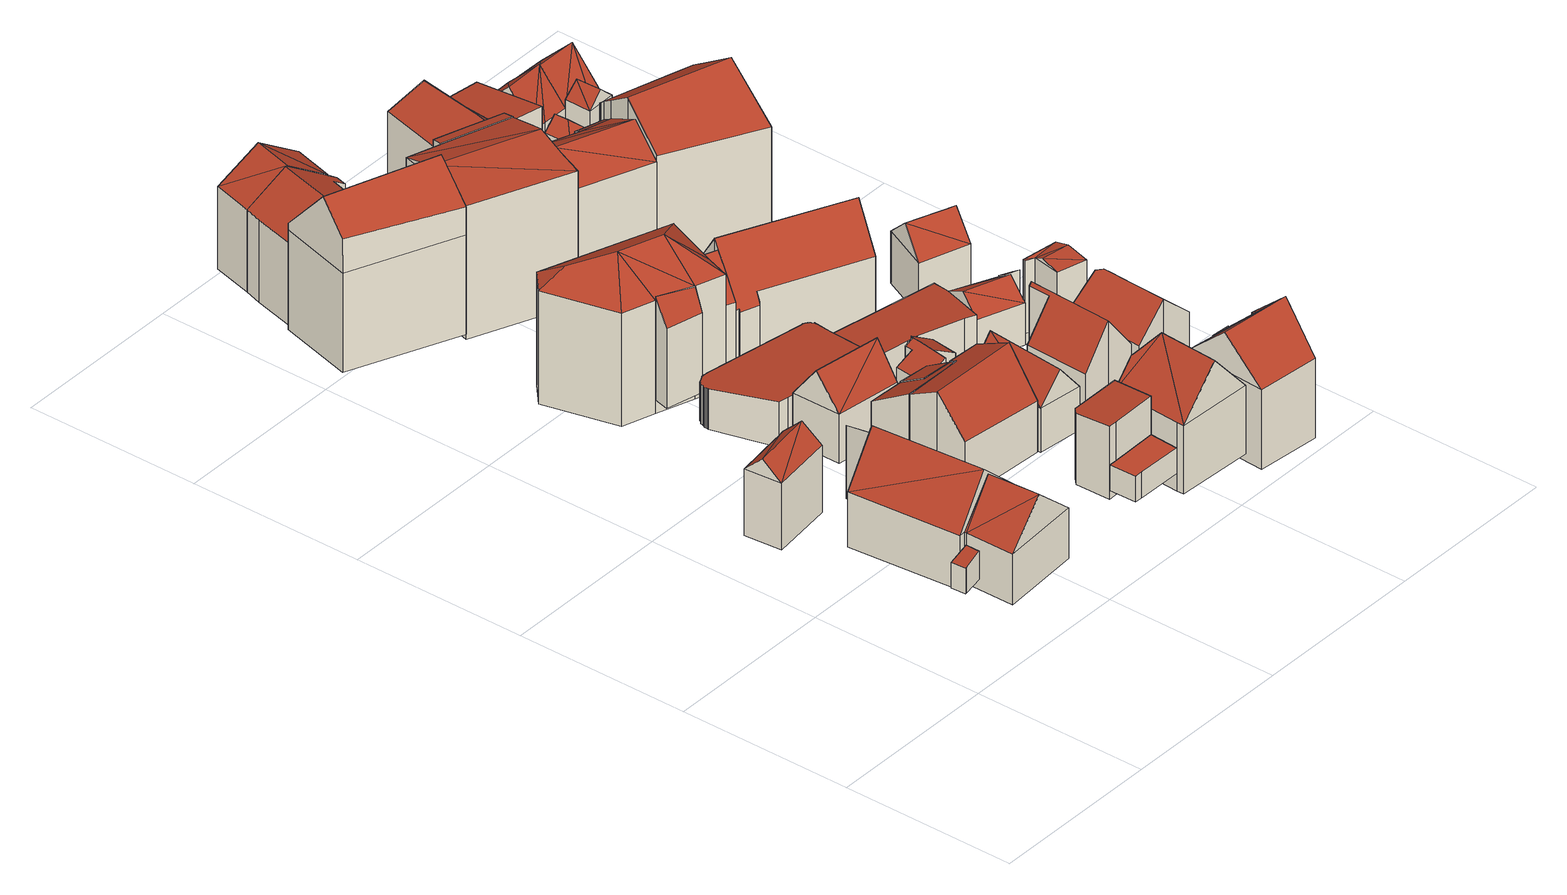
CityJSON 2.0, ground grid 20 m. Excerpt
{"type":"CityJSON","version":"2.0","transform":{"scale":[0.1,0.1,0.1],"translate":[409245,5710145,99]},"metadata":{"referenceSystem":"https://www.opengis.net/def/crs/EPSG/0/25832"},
"CityObjects":{
"building1":{"type":"Building","attributes":{"Gemeindeschluessel":"05978036","Geometrietyp2DReferenz":"3000","function":"31001_9998","roofType":"2100","measuredHeight":3.37},"geometry":[{"type":"MultiSurface","lod":"2","boundaries":[[[0,1,2,3]],[[1,4,5,2]],[[4,6,7,5]],[[6,8,9,7]],[[8,0,3,9]],[[8,6,4,1,0]],[[3,2,5,7,9]]],"semantics":{"surfaces":[{"type":"WallSurface"},{"type":"RoofSurface"},{"type":"GroundSurface"}],"values":[0,0,0,0,0,1,2]}}]},
"building2":{"type":"Building","attributes":{"Gemeindeschluessel":"05978036","Geometrietyp2DReferenz":"3000","function":"31001_1000","roofType":"5000","measuredHeight":10.44},"geometry":[{"type":"MultiSurface","lod":"2","boundaries":[[[10,11,12,13]],[[11,14,15,12]],[[14,16,17,15]],[[16,18,19,17]],[[18,10,13,19]],[[10,20,11]],[[10,21,20]],[[21,10,18]],[[14,21,16]],[[21,14,20]],[[14,11,20]],[[18,16,21]],[[13,12,15,17,19]]],"semantics":{"surfaces":[{"type":"WallSurface"},{"type":"RoofSurface"},{"type":"GroundSurface"}],"values":[0,0,0,0,0,1,1,1,1,1,0,0,2]}}]},
"building3":{"type":"Building","attributes":{"Gemeindeschluessel":"05978036","Geometrietyp2DReferenz":"3000","function":"31001_1000","roofType":"5000","measuredHeight":9.8},"geometry":[{"type":"MultiSurface","lod":"2","boundaries":[[[22,23,24,25]],[[23,26,27,24]],[[26,28,29,27]],[[28,30,31,29]],[[30,32,33,31]],[[32,22,25,33]],[[34,35,26]],[[26,23,22,32,34]],[[30,28,35]],[[35,34,30]],[[26,35,28]],[[30,34,32]],[[25,24,27,29,31,33]]],"semantics":{"surfaces":[{"type":"WallSurface"},{"type":"RoofSurface"},{"type":"GroundSurface"}],"values":[0,0,0,0,0,0,1,1,1,1,0,0,2]}}]},
"building4":{"type":"Building","attributes":{"Gemeindeschluessel":"05978036","Geometrietyp2DReferenz":"3000","function":"31001_1000","roofType":"3100","measuredHeight":11.67},"geometry":[{"type":"MultiSurface","lod":"2","boundaries":[[[36,37,38,39]],[[37,40,41,38]],[[40,42,43,41]],[[42,36,39,43]],[[40,37,44]],[[36,42,45]],[[36,44,37]],[[44,36,45]],[[42,44,45]],[[44,42,40]],[[39,38,41,43]]],"semantics":{"surfaces":[{"type":"WallSurface"},{"type":"RoofSurface"},{"type":"GroundSurface"}],"values":[0,0,0,0,0,0,1,1,1,1,2]}}]},
"building5":{"type":"Building","attributes":{"Gemeindeschluessel":"05978036","Geometrietyp2DReferenz":"3000","function":"31001_1000","roofType":"2100","measuredHeight":9.82},"geometry":[{"type":"MultiSurface","lod":"2","boundaries":[[[46,47,48,49]],[[47,50,51,48]],[[50,52,53,51]],[[52,46,49,53]],[[52,50,47,46]],[[49,48,51,53]]],"semantics":{"surfaces":[{"type":"WallSurface"},{"type":"RoofSurface"},{"type":"GroundSurface"}],"values":[0,0,0,0,1,2]}}]},
"building6":{"type":"Building","attributes":{"Gemeindeschluessel":"05978036","Geometrietyp2DReferenz":"3000","function":"31001_2000","roofType":"3100","measuredHeight":9.58},"geometry":[{"type":"MultiSurface","lod":"2","boundaries":[[[54,55,56,57]],[[55,58,59,56]],[[58,60,61,59]],[[60,54,57,61]],[[58,55,62]],[[54,60,63]],[[55,63,62]],[[63,55,54]],[[60,62,63]],[[62,60,58]],[[57,56,59,61]]],"semantics":{"surfaces":[{"type":"WallSurface"},{"type":"RoofSurface"},{"type":"GroundSurface"}],"values":[0,0,0,0,0,0,1,1,1,1,2]}}]},
"building7":{"type":"Building","attributes":{"Gemeindeschluessel":"05978036","Geometrietyp2DReferenz":"3000","function":"31001_2000"},"children":["building7-1","building7-2"]},
"building7-1":{"type":"BuildingPart","attributes":{"roofType":"2100","measuredHeight":9.16},"parents":["building7"],"geometry":[{"type":"MultiSurface","lod":"2","boundaries":[[[64,65,66,67]],[[65,68,69,66]],[[68,70,71,69]],[[72,64,67,73,74]],[[72,75,76,70,68,65,64]],[[67,66,69,71,77,73]],[[77,71,70,76]],[[74,75,72]],[[73,77,76,75,74]]],"semantics":{"surfaces":[{"type":"WallSurface"},{"type":"RoofSurface"},{"type":"GroundSurface"},{"type":"ClosureSurface"}],"values":[0,0,0,0,1,2,3,0,3]}}]},
"building7-2":{"type":"BuildingPart","attributes":{"roofType":"3100","measuredHeight":10.88},"parents":["building7"],"geometry":[{"type":"MultiSurface","lod":"2","boundaries":[[[78,79,80,71,70]],[[79,81,82,80]],[[81,83,84,82]],[[83,85,86,84]],[[85,87,88,86]],[[87,74,73,88]],[[87,85,83,81]],[[81,79,78,76,75,74,87]],[[71,80,82,84,86,88,73,77]],[[76,77,73,74,75]],[[78,70,76]],[[70,71,77,76]]],"semantics":{"surfaces":[{"type":"WallSurface"},{"type":"RoofSurface"},{"type":"GroundSurface"},{"type":"ClosureSurface"}],"values":[0,0,0,0,0,0,1,1,2,3,0,3]}}]},
"building8":{"type":"Building","attributes":{"Gemeindeschluessel":"05978036","Geometrietyp2DReferenz":"3000","function":"31001_1000","roofType":"2100","measuredHeight":12.13},"geometry":[{"type":"MultiSurface","lod":"2","boundaries":[[[89,90,91,92]],[[90,93,94,91]],[[93,95,96,94]],[[95,89,92,96]],[[95,93,90,89]],[[92,91,94,96]]],"semantics":{"surfaces":[{"type":"WallSurface"},{"type":"RoofSurface"},{"type":"GroundSurface"}],"values":[0,0,0,0,1,2]}}]},
"building9":{"type":"Building","attributes":{"Gemeindeschluessel":"05978036","Geometrietyp2DReferenz":"3000","function":"31001_1100","roofType":"3100","measuredHeight":18.65},"geometry":[{"type":"MultiSurface","lod":"2","boundaries":[[[97,98,99,100]],[[98,101,102,99]],[[101,103,104,102]],[[103,105,106,104]],[[105,107,108,106]],[[107,109,110,108]],[[109,111,112,110]],[[111,97,100,112]],[[113,114,115,116]],[[115,114,117,118,105,119,120,121]],[[97,116,115,121,98]],[[98,121,120,101]],[[101,120,119,103]],[[103,119,105]],[[107,118,117,109]],[[105,118,107]],[[109,117,114,113,111]],[[111,113,116,97]],[[100,99,102,104,106,108,110,112]]],"semantics":{"surfaces":[{"type":"WallSurface"},{"type":"RoofSurface"},{"type":"GroundSurface"}],"values":[0,0,0,0,0,0,0,0,1,1,0,0,0,0,0,0,0,0,2]}}]},
"building10":{"type":"Building","attributes":{"Gemeindeschluessel":"05978036","Geometrietyp2DReferenz":"3000","function":"31001_2460","roofType":"1000","measuredHeight":2.98},"geometry":[{"type":"MultiSurface","lod":"2","boundaries":[[[122,123,124,125]],[[123,126,127,124]],[[126,128,129,127]],[[128,130,131,129]],[[130,132,133,131]],[[132,122,125,133]],[[132,130,128,126,123,122]],[[125,124,127,129,131,133]]],"semantics":{"surfaces":[{"type":"WallSurface"},{"type":"RoofSurface"},{"type":"GroundSurface"}],"values":[0,0,0,0,0,0,1,2]}}]},
"building11":{"type":"Building","attributes":{"Gemeindeschluessel":"05978036","Geometrietyp2DReferenz":"3000","function":"31001_2460","roofType":"2100","measuredHeight":8.08},"geometry":[{"type":"MultiSurface","lod":"2","boundaries":[[[134,70,135,136]],[[70,137,138,135]],[[137,139,140,138]],[[139,134,136,140]],[[139,137,70,134]],[[136,135,138,140]]],"semantics":{"surfaces":[{"type":"WallSurface"},{"type":"RoofSurface"},{"type":"GroundSurface"}],"values":[0,0,0,0,1,2]}}]},
"building12":{"type":"Building","attributes":{"Gemeindeschluessel":"05978036","Geometrietyp2DReferenz":"3000","function":"31001_2000","roofType":"2100","measuredHeight":5.33},"geometry":[{"type":"MultiSurface","lod":"2","boundaries":[[[141,142,143,144]],[[142,145,146,143]],[[145,147,148,146]],[[147,149,150,148]],[[149,151,152,150]],[[151,153,154,152]],[[153,155,156,154]],[[155,157,158,156]],[[157,159,160,158]],[[159,161,162,160]],[[161,163,164,162]],[[163,165,166,164]],[[165,167,168,166]],[[167,169,170,168]],[[169,171,172,170]],[[171,173,174,172]],[[173,175,176,174]],[[175,177,178,176]],[[177,179,180,178]],[[179,181,182,180]],[[181,183,184,182]],[[183,185,186,184]],[[185,187,188,186]],[[187,189,190,188]],[[189,191,192,190]],[[191,193,194,192]],[[193,195,196,194]],[[195,197,198,196]],[[197,199,200,198]],[[199,201,202,200]],[[201,203,204,202]],[[203,205,206,204]],[[205,207,208,206]],[[207,209,210,208]],[[209,211,212,210]],[[211,141,144,212]],[[211,209,207,205,203,201,199,197,195,193,191,189,187,185,183,181,179,177,175,173,171,169,167,165,163,161,159,157,155,153,151,149,147,145,142,141]],[[144,143,146,148,150,152,154,156,158,160,162,164,166,168,170,172,174,176,178,180,182,184,186,188,190,192,194,196,198,200,202,204,206,208,210,212]]],"semantics":{"surfaces":[{"type":"WallSurface"},{"type":"RoofSurface"},{"type":"GroundSurface"}],"values":[0,0,0,0,0,0,0,0,0,0,0,0,0,0,0,0,0,0,0,0,0,0,0,0,0,0,0,0,0,0,0,0,0,0,0,0,1,2]}}]},
"building13":{"type":"Building","attributes":{"Gemeindeschluessel":"05978036","Geometrietyp2DReferenz":"3000","function":"31001_9998","roofType":"2100","measuredHeight":8.51},"geometry":[{"type":"MultiSurface","lod":"2","boundaries":[[[213,214,215,216]],[[214,217,218,215]],[[217,219,220,218]],[[219,221,222,220]],[[221,223,224,222]],[[223,213,216,224]],[[223,221,219,217,214,213]],[[216,215,218,220,222,224]]],"semantics":{"surfaces":[{"type":"WallSurface"},{"type":"RoofSurface"},{"type":"GroundSurface"}],"values":[0,0,0,0,0,0,1,2]}}]},
"building14":{"type":"Building","attributes":{"Gemeindeschluessel":"05978036","Geometrietyp2DReferenz":"3000","function":"31001_1100","roofType":"5000","measuredHeight":16.36},"geometry":[{"type":"MultiSurface","lod":"2","boundaries":[[[225,226,227,228]],[[226,229,230,227]],[[229,231,232,230]],[[231,233,234,232]],[[233,93,235,234]],[[93,236,237,235]],[[236,238,239,237]],[[238,240,241,239]],[[240,225,228,241]],[[242,93,233]],[[243,93,242]],[[243,236,93]],[[236,243,238]],[[231,242,233]],[[242,231,229,226]],[[244,243,242,226,225]],[[244,225,240]],[[243,244,240,238]],[[228,227,230,232,234,235,237,239,241]]],"semantics":{"surfaces":[{"type":"WallSurface"},{"type":"RoofSurface"},{"type":"GroundSurface"}],"values":[0,0,0,0,0,0,0,0,0,1,1,1,1,1,1,1,1,1,2]}}]},
"building15":{"type":"Building","attributes":{"Gemeindeschluessel":"05978036","Geometrietyp2DReferenz":"3000","function":"31001_1100"},"children":["building15-1","building15-2"]},
"building15-1":{"type":"BuildingPart","attributes":{"roofType":"3100","measuredHeight":12.68},"parents":["building15"],"geometry":[{"type":"MultiSurface","lod":"2","boundaries":[[[245,246,247,248]],[[246,249,250,247]],[[249,251,252,250]],[[251,253,254,252]],[[253,255,256,254]],[[255,257,258,256]],[[257,259,260,258]],[[261,262,263,264]],[[262,245,248,263]],[[265,259,257,255,253]],[[253,251,249,246,245,262,261,266,267,265]],[[248,247,250,252,254,256,258,260,268,264,263]],[[269,259,265]],[[268,260,259,270]],[[270,259,269]],[[267,269,265]],[[268,270,266,261,264]],[[266,270,269,267]]],"semantics":{"surfaces":[{"type":"WallSurface"},{"type":"RoofSurface"},{"type":"GroundSurface"},{"type":"ClosureSurface"}],"values":[0,0,0,0,0,0,0,0,0,1,1,2,0,3,3,0,3,3]}}]},
"building15-2":{"type":"BuildingPart","attributes":{"roofType":"3100","measuredHeight":12.68},"parents":["building15"],"geometry":[{"type":"MultiSurface","lod":"2","boundaries":[[[259,271,272,260]],[[271,273,274,272]],[[273,275,261,264,274]],[[273,271,276]],[[271,277,276]],[[277,271,259,269,267]],[[276,275,273]],[[275,276,277]],[[260,272,274,264,268]],[[266,261,275]],[[260,268,270,259]],[[268,264,261,266,270]],[[277,267,266,275]],[[269,259,270]],[[267,269,270,266]]],"semantics":{"surfaces":[{"type":"WallSurface"},{"type":"RoofSurface"},{"type":"GroundSurface"},{"type":"ClosureSurface"}],"values":[0,0,0,0,1,1,1,1,2,0,3,3,0,3,3]}}]},
"building16":{"type":"Building","attributes":{"Gemeindeschluessel":"05978036","Geometrietyp2DReferenz":"3000","function":"31001_9998","roofType":"2100","measuredHeight":4.52},"geometry":[{"type":"MultiSurface","lod":"2","boundaries":[[[278,279,280,281]],[[279,282,283,280]],[[282,284,285,283]],[[284,286,287,285]],[[286,288,289,287]],[[288,290,291,289]],[[290,292,293,291]],[[292,278,281,293]],[[292,290,288,286,284,282,279,278]],[[281,280,283,285,287,289,291,293]]],"semantics":{"surfaces":[{"type":"WallSurface"},{"type":"RoofSurface"},{"type":"GroundSurface"}],"values":[0,0,0,0,0,0,0,0,1,2]}}]},
"building17":{"type":"Building","attributes":{"Gemeindeschluessel":"05978036","Geometrietyp2DReferenz":"3000","function":"31001_1000","roofType":"3100","measuredHeight":8.38},"geometry":[{"type":"MultiSurface","lod":"2","boundaries":[[[294,295,296,297]],[[295,298,299,296]],[[298,300,301,299]],[[300,294,297,301]],[[298,295,302]],[[294,300,303]],[[294,302,295]],[[302,294,303]],[[303,298,302]],[[298,303,300]],[[297,296,299,301]]],"semantics":{"surfaces":[{"type":"WallSurface"},{"type":"RoofSurface"},{"type":"GroundSurface"}],"values":[0,0,0,0,0,0,1,1,1,1,2]}}]},
"building18":{"type":"Building","attributes":{"Gemeindeschluessel":"05978036","Geometrietyp2DReferenz":"3000","function":"31001_9998","roofType":"1000","measuredHeight":2.67},"geometry":[{"type":"MultiSurface","lod":"2","boundaries":[[[304,305,306,307]],[[305,308,309,306]],[[308,310,311,309]],[[310,312,313,311]],[[312,314,315,313]],[[314,304,307,315]],[[314,312,310,308,305,304]],[[307,306,309,311,313,315]]],"semantics":{"surfaces":[{"type":"WallSurface"},{"type":"RoofSurface"},{"type":"GroundSurface"}],"values":[0,0,0,0,0,0,1,2]}}]},
"building19":{"type":"Building","attributes":{"Gemeindeschluessel":"05978036","Geometrietyp2DReferenz":"3000","function":"31001_1000","roofType":"9999","measuredHeight":13.38},"geometry":[{"type":"MultiSurface","lod":"2","boundaries":[[[316,317,318,319]],[[317,320,321,318]],[[320,322,323,321]],[[322,324,325,323]],[[324,326,327,325]],[[326,316,319,327]],[[328,329,330,331]],[[320,330,329]],[[326,330,320,317,316]],[[326,332,330]],[[322,331,330]],[[322,330,332]],[[332,324,322]],[[331,322,320,329,328]],[[332,326,324]],[[319,318,321,323,325,327]]],"semantics":{"surfaces":[{"type":"WallSurface"},{"type":"RoofSurface"},{"type":"GroundSurface"}],"values":[0,0,0,0,0,0,1,1,1,1,1,1,1,0,0,2]}}]},
"building20":{"type":"Building","attributes":{"Gemeindeschluessel":"05978036","Geometrietyp2DReferenz":"3000","function":"31001_9998","roofType":"2100","measuredHeight":4.54},"geometry":[{"type":"MultiSurface","lod":"2","boundaries":[[[292,290,333,334]],[[290,288,335,333]],[[288,336,337,335]],[[336,338,339,337]],[[338,340,341,339]],[[340,292,334,341]],[[340,338,336,288,290,292]],[[334,333,335,337,339,341]]],"semantics":{"surfaces":[{"type":"WallSurface"},{"type":"RoofSurface"},{"type":"GroundSurface"}],"values":[0,0,0,0,0,0,1,2]}}]},
"building21":{"type":"Building","attributes":{"Gemeindeschluessel":"05978036","Geometrietyp2DReferenz":"3000","function":"31001_1100"},"children":["building21-1","building21-2"]},
"building21-1":{"type":"BuildingPart","attributes":{"roofType":"3100","measuredHeight":17},"parents":["building21"],"geometry":[{"type":"MultiSurface","lod":"2","boundaries":[[[342,343,344,345]],[[343,346,347,344]],[[346,348,349,347]],[[348,350,351,349]],[[350,352,353,351]],[[352,354,355,353]],[[354,356,357,355]],[[354,358,359,342,356]],[[354,360,358]],[[348,361,358,360]],[[360,362,350,348]],[[350,362,352]],[[352,362,360,354]],[[343,359,358,361,346]],[[346,361,348]],[[342,359,343]],[[357,345,344,347,349,351,353,355]],[[345,357,356,342]]],"semantics":{"surfaces":[{"type":"WallSurface"},{"type":"RoofSurface"},{"type":"GroundSurface"},{"type":"ClosureSurface"}],"values":[0,0,0,0,0,0,0,1,1,1,1,0,0,0,0,0,2,3]}}]},
"building21-2":{"type":"BuildingPart","attributes":{"roofType":"2100","measuredHeight":15.72},"parents":["building21"],"geometry":[{"type":"MultiSurface","lod":"2","boundaries":[[[363,364,365,357,356]],[[364,366,367,365]],[[366,368,369,367]],[[368,370,371,369]],[[370,372,342,345,371]],[[372,370,368,366,364,363]],[[357,365,367,369,371,345]],[[356,342,372,363]],[[356,357,345,342]]],"semantics":{"surfaces":[{"type":"WallSurface"},{"type":"RoofSurface"},{"type":"GroundSurface"},{"type":"ClosureSurface"}],"values":[0,0,0,0,0,1,2,0,3]}}]},
"building22":{"type":"Building","attributes":{"Gemeindeschluessel":"05978036","Geometrietyp2DReferenz":"3000","function":"31001_1100","roofType":"2100","measuredHeight":5.33},"geometry":[{"type":"MultiSurface","lod":"2","boundaries":[[[373,374,375,376]],[[374,377,378,375]],[[377,379,380,378]],[[379,381,382,380]],[[381,383,384,382]],[[383,385,386,384]],[[385,387,388,386]],[[387,373,376,388]],[[387,385,383,381,379,377,374,373]],[[376,375,378,380,382,384,386,388]]],"semantics":{"surfaces":[{"type":"WallSurface"},{"type":"RoofSurface"},{"type":"GroundSurface"}],"values":[0,0,0,0,0,0,0,0,1,2]}}]},
"building23":{"type":"Building","attributes":{"Gemeindeschluessel":"05978036","Geometrietyp2DReferenz":"3000","function":"31001_2460","roofType":"2100","measuredHeight":4.14},"geometry":[{"type":"MultiSurface","lod":"2","boundaries":[[[389,390,391,392]],[[390,393,394,391]],[[393,395,396,394]],[[395,397,398,396]],[[397,399,400,398]],[[399,401,402,400]],[[401,403,404,402]],[[403,389,392,404]],[[403,401,399,397,395,393,390,389]],[[392,391,394,396,398,400,402,404]]],"semantics":{"surfaces":[{"type":"WallSurface"},{"type":"RoofSurface"},{"type":"GroundSurface"}],"values":[0,0,0,0,0,0,0,0,1,2]}}]},
"building24":{"type":"Building","attributes":{"Gemeindeschluessel":"05978036","Geometrietyp2DReferenz":"3000","function":"31001_1000","roofType":"3100","measuredHeight":11.24},"geometry":[{"type":"MultiSurface","lod":"2","boundaries":[[[405,406,407,408]],[[406,409,410,407]],[[409,411,412,410]],[[411,413,414,412]],[[413,415,416,414]],[[415,417,418,416]],[[417,419,420,418]],[[419,405,408,420]],[[415,413,411,409,406,405]],[[405,419,417,415]],[[408,407,410,412,414,416,418,420]]],"semantics":{"surfaces":[{"type":"WallSurface"},{"type":"RoofSurface"},{"type":"GroundSurface"}],"values":[0,0,0,0,0,0,0,0,1,1,2]}}]},
"building25":{"type":"Building","attributes":{"Gemeindeschluessel":"05978036","Geometrietyp2DReferenz":"3000","function":"31001_1100"},"children":["building25-1","building25-2"]},
"building25-1":{"type":"BuildingPart","attributes":{"roofType":"3100","measuredHeight":11.93},"parents":["building25"],"geometry":[{"type":"MultiSurface","lod":"2","boundaries":[[[421,422,423,424]],[[422,425,426,423]],[[427,428,429,430,431]],[[428,421,424,429]],[[432,433,425,422,421]],[[421,428,427,434,432]],[[424,423,426,435,436,430,429]],[[436,435,433,432]],[[435,426,425,433]],[[427,431,434]],[[436,432,434,431,430]]],"semantics":{"surfaces":[{"type":"WallSurface"},{"type":"RoofSurface"},{"type":"GroundSurface"},{"type":"ClosureSurface"}],"values":[0,0,0,0,1,1,2,3,3,0,3]}}]},
"building25-2":{"type":"BuildingPart","attributes":{"roofType":"3100","measuredHeight":12.95},"parents":["building25"],"geometry":[{"type":"MultiSurface","lod":"2","boundaries":[[[437,438,439,440]],[[438,441,442,439]],[[441,443,444,442]],[[443,431,430,444]],[[445,446,447,426,425]],[[446,448,449,447]],[[448,450,451,449]],[[450,452,453,451]],[[452,454,455,453]],[[454,437,440,455]],[[450,448,446,445,456]],[[456,434,431,443,441,438,437,454,452,450]],[[440,439,442,444,430,436,435,426,447,449,451,453,455]],[[433,432,434,456]],[[435,436,432,433]],[[436,430,431,434,432]],[[445,425,433,456]],[[435,433,425,426]]],"semantics":{"surfaces":[{"type":"WallSurface"},{"type":"RoofSurface"},{"type":"GroundSurface"},{"type":"ClosureSurface"}],"values":[0,0,0,0,0,0,0,0,0,0,1,1,2,0,3,3,0,3]}}]},
"building26":{"type":"Building","attributes":{"Gemeindeschluessel":"05978036","Geometrietyp2DReferenz":"3000","function":"31001_1000","roofType":"5000","measuredHeight":13.66},"geometry":[{"type":"MultiSurface","lod":"2","boundaries":[[[457,458,459,460]],[[458,461,462,459]],[[461,463,464,462]],[[463,465,466,464]],[[465,467,468,466]],[[467,469,470,468]],[[469,471,472,470]],[[471,473,474,472]],[[473,475,476,474]],[[475,477,478,476]],[[477,479,480,478]],[[479,457,460,480]],[[479,481,482,457]],[[469,467,471]],[[473,477,475]],[[473,481,477]],[[471,481,473]],[[467,481,471]],[[465,481,467]],[[463,481,465]],[[458,463,461]],[[458,481,463]],[[481,458,482]],[[458,457,482]],[[479,477,481]],[[460,459,462,464,466,468,470,472,474,476,478,480]]],"semantics":{"surfaces":[{"type":"WallSurface"},{"type":"RoofSurface"},{"type":"GroundSurface"}],"values":[0,0,0,0,0,0,0,0,0,0,0,0,1,1,1,1,1,1,1,1,1,1,1,0,0,2]}}]},
"building27":{"type":"Building","attributes":{"Gemeindeschluessel":"05978036","Geometrietyp2DReferenz":"3000","function":"31001_1100","roofType":"5000","measuredHeight":16.58},"geometry":[{"type":"MultiSurface","lod":"2","boundaries":[[[483,484,485,486]],[[484,487,488,485]],[[487,489,490,488]],[[489,491,492,490]],[[491,493,494,492]],[[493,495,496,494]],[[495,483,486,496]],[[497,493,498]],[[493,497,499,495]],[[489,498,491]],[[484,498,489,487]],[[498,484,497]],[[483,499,497,484]],[[495,499,483]],[[491,498,493]],[[486,485,488,490,492,494,496]]],"semantics":{"surfaces":[{"type":"WallSurface"},{"type":"RoofSurface"},{"type":"GroundSurface"}],"values":[0,0,0,0,0,0,0,1,1,1,1,1,0,0,0,2]}}]},
"building28":{"type":"Building","attributes":{"Gemeindeschluessel":"05978036","Geometrietyp2DReferenz":"3000","function":"31001_1000","roofType":"5000","measuredHeight":6.64},"geometry":[{"type":"MultiSurface","lod":"2","boundaries":[[[500,501,502,503]],[[501,504,505,502]],[[504,506,507,505]],[[506,508,509,507]],[[508,510,511,509]],[[510,500,503,511]],[[512,513,501,500]],[[500,514,512]],[[508,515,512,514]],[[514,510,508]],[[506,515,508]],[[504,513,512,515,506]],[[501,513,504]],[[510,514,500]],[[503,502,505,507,509,511]]],"semantics":{"surfaces":[{"type":"WallSurface"},{"type":"RoofSurface"},{"type":"GroundSurface"}],"values":[0,0,0,0,0,0,1,1,1,1,0,0,0,0,2]}}]},
"building29":{"type":"Building","attributes":{"Gemeindeschluessel":"05978036","Geometrietyp2DReferenz":"3000","function":"31001_2000"},"children":["building29-1","building29-2"]},
"building29-1":{"type":"BuildingPart","attributes":{"roofType":"2100","measuredHeight":5.43},"parents":["building29"],"geometry":[{"type":"MultiSurface","lod":"2","boundaries":[[[516,517,518,519]],[[517,520,521,518]],[[520,522,523,521]],[[522,524,525,523]],[[522,520,517,516,524]],[[525,519,518,521,523]],[[519,525,524,516]]],"semantics":{"surfaces":[{"type":"WallSurface"},{"type":"RoofSurface"},{"type":"GroundSurface"},{"type":"ClosureSurface"}],"values":[0,0,0,0,1,2,3]}}]},
"building29-2":{"type":"BuildingPart","attributes":{"roofType":"2100","measuredHeight":10.99},"parents":["building29"],"geometry":[{"type":"MultiSurface","lod":"2","boundaries":[[[526,527,516,519,528]],[[529,530,531,525,524]],[[530,532,533,531]],[[532,534,535,533]],[[534,536,537,535]],[[536,526,528,537]],[[536,534,532,530,529,527,526]],[[528,519,525,531,533,535,537]],[[529,524,516,527]],[[524,525,519,516]]],"semantics":{"surfaces":[{"type":"WallSurface"},{"type":"RoofSurface"},{"type":"GroundSurface"},{"type":"ClosureSurface"}],"values":[0,0,0,0,0,0,1,2,0,3]}}]},
"building30":{"type":"Building","attributes":{"Gemeindeschluessel":"05978036","Geometrietyp2DReferenz":"3000","function":"31001_1000","roofType":"3100","measuredHeight":10.72},"geometry":[{"type":"MultiSurface","lod":"2","boundaries":[[[538,539,540,541]],[[539,542,543,540]],[[542,544,545,543]],[[544,546,547,545]],[[546,548,549,547]],[[548,550,551,549]],[[550,552,553,551]],[[552,554,555,553]],[[554,556,557,555]],[[556,558,559,557]],[[558,560,561,559]],[[560,562,563,561]],[[562,564,565,563]],[[564,538,541,565]],[[560,558,556,554,552,550,548,546,544,542,539]],[[539,538,564,562,560]],[[541,540,543,545,547,549,551,553,555,557,559,561,563,565]]],"semantics":{"surfaces":[{"type":"WallSurface"},{"type":"RoofSurface"},{"type":"GroundSurface"}],"values":[0,0,0,0,0,0,0,0,0,0,0,0,0,0,1,1,2]}}]},
"building31":{"type":"Building","attributes":{"Gemeindeschluessel":"05978036","Geometrietyp2DReferenz":"3000","function":"31001_1100","roofType":"5000","measuredHeight":9},"geometry":[{"type":"MultiSurface","lod":"2","boundaries":[[[566,567,568,569]],[[567,570,571,568]],[[570,572,573,571]],[[572,574,575,573]],[[574,576,577,575]],[[576,566,569,577]],[[570,576,578]],[[567,576,570]],[[576,567,566]],[[578,576,579]],[[579,572,578]],[[572,579,574]],[[572,570,578]],[[576,574,579]],[[569,568,571,573,575,577]]],"semantics":{"surfaces":[{"type":"WallSurface"},{"type":"RoofSurface"},{"type":"GroundSurface"}],"values":[0,0,0,0,0,0,1,1,1,1,1,1,0,0,2]}}]},
"building32":{"type":"Building","attributes":{"Gemeindeschluessel":"05978036","Geometrietyp2DReferenz":"3000","function":"31001_1100","roofType":"1000","measuredHeight":3.9},"geometry":[{"type":"MultiSurface","lod":"2","boundaries":[[[580,581,582,583]],[[581,584,585,582]],[[584,586,587,585]],[[586,588,589,587]],[[588,590,591,589]],[[590,592,593,591]],[[592,594,595,593]],[[594,596,597,595]],[[596,580,583,597]],[[596,594,592,590,588,586,584,581,580]],[[583,582,585,587,589,591,593,595,597]]],"semantics":{"surfaces":[{"type":"WallSurface"},{"type":"RoofSurface"},{"type":"GroundSurface"}],"values":[0,0,0,0,0,0,0,0,0,1,2]}}]},
"building33":{"type":"Building","attributes":{"Gemeindeschluessel":"05978036","Geometrietyp2DReferenz":"3000","function":"51009_1610","roofType":"2100","measuredHeight":13.72},"geometry":[{"type":"MultiSurface","lod":"2","boundaries":[[[598,599,600,601]],[[599,602,603,600]],[[602,604,605,603]],[[604,598,601,605]],[[604,602,599,598]],[[601,600,603,605]]],"semantics":{"surfaces":[{"type":"WallSurface"},{"type":"RoofSurface"},{"type":"GroundSurface"}],"values":[0,0,0,0,1,2]}}]},
"building34":{"type":"Building","attributes":{"Gemeindeschluessel":"05978036","Geometrietyp2DReferenz":"3000","function":"31001_1100"},"children":["building34-1","building34-2"]},
"building34-1":{"type":"BuildingPart","attributes":{"roofType":"2100","measuredHeight":6.2},"parents":["building34"],"geometry":[{"type":"MultiSurface","lod":"2","boundaries":[[[606,607,608,609,610]],[[607,611,612,608]],[[611,613,614,612]],[[613,615,616,617,614]],[[615,613,611,607,606]],[[609,608,612,614,617]],[[610,616,615,606]],[[610,609,617,616]]],"semantics":{"surfaces":[{"type":"WallSurface"},{"type":"RoofSurface"},{"type":"GroundSurface"},{"type":"ClosureSurface"}],"values":[0,0,0,0,1,2,0,3]}}]},
"building34-2":{"type":"BuildingPart","attributes":{"roofType":"2100","measuredHeight":3.27},"parents":["building34"],"geometry":[{"type":"MultiSurface","lod":"2","boundaries":[[[618,610,609,619]],[[616,620,621,617]],[[620,622,623,621]],[[622,618,619,623]],[[622,620,616,610,618]],[[619,609,617,621,623]],[[616,617,609,610]]],"semantics":{"surfaces":[{"type":"WallSurface"},{"type":"RoofSurface"},{"type":"GroundSurface"},{"type":"ClosureSurface"}],"values":[0,0,0,0,1,2,3]}}]},
"building35":{"type":"Building","attributes":{"Gemeindeschluessel":"05978036","Geometrietyp2DReferenz":"3000","function":"31001_1100","roofType":"2100","measuredHeight":1.76},"geometry":[{"type":"MultiSurface","lod":"2","boundaries":[[[624,625,626,627]],[[625,628,629,626]],[[628,630,631,629]],[[630,632,633,631]],[[632,634,635,633]],[[634,636,637,635]],[[636,638,639,637]],[[638,640,641,639]],[[640,642,643,641]],[[642,644,645,643]],[[644,646,647,645]],[[646,624,627,647]],[[646,644,642,640,638,636,634,632,630,628,625,624]],[[627,626,629,631,633,635,637,639,641,643,645,647]]],"semantics":{"surfaces":[{"type":"WallSurface"},{"type":"RoofSurface"},{"type":"GroundSurface"}],"values":[0,0,0,0,0,0,0,0,0,0,0,0,1,2]}}]},
"building36":{"type":"Building","attributes":{"Gemeindeschluessel":"05978036","Geometrietyp2DReferenz":"3000","function":"31001_1100","roofType":"3100","measuredHeight":18.89},"geometry":[{"type":"MultiSurface","lod":"2","boundaries":[[[648,649,650,651]],[[649,652,653,650]],[[652,654,655,653]],[[654,656,657,655]],[[656,658,659,657]],[[658,660,661,659]],[[660,662,663,661]],[[662,664,665,663]],[[664,666,667,665]],[[666,668,669,667]],[[668,670,671,669]],[[670,648,651,671]],[[666,664,662,660,658,656,654,652,649,648]],[[648,670,668,666]],[[651,650,653,655,657,659,661,663,665,667,669,671]]],"semantics":{"surfaces":[{"type":"WallSurface"},{"type":"RoofSurface"},{"type":"GroundSurface"}],"values":[0,0,0,0,0,0,0,0,0,0,0,0,1,1,2]}}]},
"building37":{"type":"Building","attributes":{"Gemeindeschluessel":"05978036","Geometrietyp2DReferenz":"3000","function":"31001_1100"},"children":["building37-1","building37-2","building37-3"]},
"building37-1":{"type":"BuildingPart","attributes":{"roofType":"2100","measuredHeight":8.12},"parents":["building37"],"geometry":[{"type":"MultiSurface","lod":"2","boundaries":[[[672,673,674,675]],[[673,676,677,674]],[[676,678,679,680,677]],[[676,673,672,681,678]],[[680,675,674,677]],[[681,679,678]],[[672,675,680,679,681]]],"semantics":{"surfaces":[{"type":"WallSurface"},{"type":"RoofSurface"},{"type":"GroundSurface"},{"type":"ClosureSurface"}],"values":[0,0,0,1,2,0,3]}}]},
"building37-2":{"type":"BuildingPart","attributes":{"roofType":"1000","measuredHeight":8.12},"parents":["building37"],"geometry":[{"type":"MultiSurface","lod":"2","boundaries":[[[682,683,684,685,686]],[[687,688,689,690,691]],[[688,682,686,689]],[[688,687,683,682]],[[686,685,690,689]],[[691,684,683,687]],[[691,690,685,684]]],"semantics":{"surfaces":[{"type":"WallSurface"},{"type":"RoofSurface"},{"type":"GroundSurface"},{"type":"ClosureSurface"}],"values":[0,0,0,1,2,0,3]}}]},
"building37-3":{"type":"BuildingPart","attributes":{"roofType":"2100","measuredHeight":8.08},"parents":["building37"],"geometry":[{"type":"MultiSurface","lod":"2","boundaries":[[[684,692,693,685]],[[692,672,675,693]],[[679,691,690,680]],[[691,679,681,672,692,684]],[[685,693,675,680,690]],[[680,675,672,681,679]],[[684,685,690,691]]],"semantics":{"surfaces":[{"type":"WallSurface"},{"type":"RoofSurface"},{"type":"GroundSurface"},{"type":"ClosureSurface"}],"values":[0,0,0,1,2,3,3]}}]},
"building38":{"type":"Building","attributes":{"Gemeindeschluessel":"05978036","Geometrietyp2DReferenz":"3000","function":"31001_1100","roofType":"3100","measuredHeight":8.84},"geometry":[{"type":"MultiSurface","lod":"2","boundaries":[[[694,695,696,697]],[[695,698,699,696]],[[698,700,701,699]],[[700,694,697,701]],[[698,695,702]],[[694,700,703]],[[694,702,695]],[[702,694,703]],[[703,698,702]],[[698,703,700]],[[697,696,699,701]]],"semantics":{"surfaces":[{"type":"WallSurface"},{"type":"RoofSurface"},{"type":"GroundSurface"}],"values":[0,0,0,0,0,0,1,1,1,1,2]}}]},
"building39":{"type":"Building","attributes":{"Gemeindeschluessel":"05978036","Geometrietyp2DReferenz":"3000","function":"31001_1100","roofType":"1000","measuredHeight":5.64},"geometry":[{"type":"MultiSurface","lod":"2","boundaries":[[[704,705,706,707]],[[705,708,709,706]],[[708,710,711,709]],[[710,712,713,711]],[[712,714,715,713]],[[714,704,707,715]],[[714,712,710,708,705,704]],[[707,706,709,711,713,715]]],"semantics":{"surfaces":[{"type":"WallSurface"},{"type":"RoofSurface"},{"type":"GroundSurface"}],"values":[0,0,0,0,0,0,1,2]}}]},
"building40":{"type":"Building","attributes":{"Gemeindeschluessel":"05978036","Geometrietyp2DReferenz":"3000","function":"31001_9998","roofType":"5000","measuredHeight":5.08},"geometry":[{"type":"MultiSurface","lod":"2","boundaries":[[[716,717,718,719]],[[717,720,721,718]],[[720,722,723,721]],[[722,716,719,723]],[[724,722,720]],[[725,724,720,717]],[[725,717,716]],[[724,725,716,722]],[[719,718,721,723]]],"semantics":{"surfaces":[{"type":"WallSurface"},{"type":"RoofSurface"},{"type":"GroundSurface"}],"values":[0,0,0,0,1,1,0,1,2]}}]},
"building41":{"type":"Building","attributes":{"Gemeindeschluessel":"05978036","Geometrietyp2DReferenz":"3000","function":"31001_1000","roofType":"5000","measuredHeight":8.4},"geometry":[{"type":"MultiSurface","lod":"2","boundaries":[[[726,727,728,729]],[[727,730,731,728]],[[730,732,733,731]],[[732,734,735,733]],[[734,726,729,735]],[[732,736,737]],[[736,732,730]],[[727,737,736]],[[726,737,727]],[[737,726,734]],[[730,727,736]],[[734,732,737]],[[729,728,731,733,735]]],"semantics":{"surfaces":[{"type":"WallSurface"},{"type":"RoofSurface"},{"type":"GroundSurface"}],"values":[0,0,0,0,0,1,1,1,1,1,0,0,2]}}]},
"building42":{"type":"Building","attributes":{"Gemeindeschluessel":"05978036","Geometrietyp2DReferenz":"3000","function":"31001_1100","roofType":"1000","measuredHeight":5.81},"geometry":[{"type":"MultiSurface","lod":"2","boundaries":[[[704,714,738,739]],[[714,712,740,738]],[[712,741,742,740]],[[741,743,744,742]],[[743,745,746,744]],[[745,747,748,746]],[[747,704,739,748]],[[747,745,743,741,712,714,704]],[[739,738,740,742,744,746,748]]],"semantics":{"surfaces":[{"type":"WallSurface"},{"type":"RoofSurface"},{"type":"GroundSurface"}],"values":[0,0,0,0,0,0,0,1,2]}}]},
"building43":{"type":"Building","attributes":{"Gemeindeschluessel":"05978036","Geometrietyp2DReferenz":"3000","function":"31001_9998","roofType":"3100","measuredHeight":7.54},"geometry":[{"type":"MultiSurface","lod":"2","boundaries":[[[749,750,751,752]],[[750,753,721,751]],[[753,754,718,721]],[[754,749,752,718]],[[753,750,755]],[[749,754,756]],[[749,755,750]],[[755,749,756]],[[756,753,755]],[[753,756,754]],[[752,751,721,718]]],"semantics":{"surfaces":[{"type":"WallSurface"},{"type":"RoofSurface"},{"type":"GroundSurface"}],"values":[0,0,0,0,0,0,1,1,1,1,2]}}]},
"building44":{"type":"Building","attributes":{"Gemeindeschluessel":"05978036","Geometrietyp2DReferenz":"3000","function":"31001_1000","roofType":"5000","measuredHeight":8.72},"geometry":[{"type":"MultiSurface","lod":"2","boundaries":[[[757,758,759,760]],[[758,761,762,759]],[[761,763,752,762]],[[763,764,718,752]],[[764,757,760,718]],[[764,765,766]],[[763,765,764]],[[765,763,761]],[[758,766,765]],[[766,758,757]],[[757,764,766]],[[761,758,765]],[[760,759,762,752,718]]],"semantics":{"surfaces":[{"type":"WallSurface"},{"type":"RoofSurface"},{"type":"GroundSurface"}],"values":[0,0,0,0,0,1,1,1,1,1,0,0,2]}}]}
},
"vertices":[
[43,50,109],[42,67,109],[42,67,79],[43,50,79],[70,71,112],[70,71,79],[70,55,112],[70,55,79],[45,50,109],[45,50,79],
[70,71,126],[70,73,126],[70,73,67],[70,71,67],[162,81,126],[162,81,67],[164,21,126],[164,21,67],[70,14,126],[70,14,67],[110,76,171],[114,17,171],
[74,307,130],[76,307,130],[76,307,52],[74,307,52],[87,309,130],[87,309,52],[92,265,130],[92,265,52],[19,256,130],[19,256,52],[15,299,130],[15,299,52],[17,278,150],[89,288,150],
[156,215,121],[167,86,121],[167,86,57],[156,215,57],[68,77,121],[68,77,57],[57,206,121],[57,206,57],[110,81,174],[99,210,174],
[156,215,120],[115,211,152],[115,211,54],[156,215,54],[122,260,139],[122,260,54],[146,263,120],[146,263,54],
[167,362,107],[249,350,107],[249,350,50],[167,362,50],[243,295,107],[243,295,50],[167,305,107],[167,305,50],[246,322,146],[167,333,146],
[192,286,117],[234,284,117],[234,284,54],[192,286,54],[232,253,136],[232,253,54],[268,251,137],[268,251,54],[193,240,146],[193,240,54],[193,240,145],[252,241,143],[267,242,143],[267,242,54],
[268,251,138],[305,248,139],[305,248,54],[300,204,163],[300,204,54],[296,166,114],[296,166,54],[194,172,119],[194,172,54],[193,206,163],[193,206,54],
[145,499,133],[150,516,161],[150,516,40],[145,499,40],[192,502,156],[192,502,40],[187,489,133],[187,489,40],
[6,784,148],[29,869,148],[29,869,32],[6,784,32],[30,869,148],[30,869,32],[121,843,148],[121,843,32],[157,832,148],[157,832,32],[156,827,148],[156,827,32],[143,781,148],[143,781,32],[129,732,148],[129,732,32],[129,732,181],[140,771,219],[15,815,219],[6,784,188],[143,781,207],[156,827,153],[121,843,150],[30,869,156],[29,869,156],
[284,36,90],[283,67,90],[283,67,60],[284,36,60],[293,67,90],[293,67,60],[347,68,90],[347,68,60],[345,35,90],[345,35,60],[293,36,90],[293,36,60],
[270,281,118],[268,251,56],[270,281,56],[232,253,137],[232,253,56],[234,284,118],[234,284,56],
[286,428,93],[283,411,94],[283,411,47],[286,428,47],[274,349,100],[274,349,47],[166,367,100],[166,367,47],[155,369,100],[155,369,47],[136,440,94],[136,440,47],[136,441,94],[136,441,47],[136,443,94],[136,443,47],[136,445,93],[136,445,47],[137,447,93],[137,447,47],[138,449,93],[138,449,47],[138,451,93],[138,451,47],[139,452,93],[139,452,47],[141,454,93],[141,454,47],[142,456,92],[142,456,47],[143,456,92],[143,456,47],[145,457,92],[145,457,47],[147,458,92],[147,458,47],[149,459,92],[149,459,47],[150,460,92],[150,460,47],[152,460,92],[152,460,47],[154,460,92],[154,460,47],[156,460,92],[156,460,47],[158,460,92],[158,460,47],[277,440,92],[277,440,47],[279,440,92],[279,440,47],[280,439,92],[280,439,47],[281,439,92],[281,439,47],[282,438,92],[282,438,47],[283,437,92],[283,437,47],[284,436,92],[284,436,47],[285,435,92],[285,435,47],[285,433,92],[285,433,47],[286,432,92],[286,432,47],[286,431,93],[286,431,47],[286,429,93],[286,429,47],
[283,67,135],[282,107,133],[282,107,50],[283,67,50],[289,114,132],[289,114,50],[349,114,132],[349,114,50],[347,68,135],[347,68,50],[293,67,135],[293,67,50],
[115,634,156],[260,583,156],[260,583,24],[115,634,24],[259,582,156],[259,582,24],[235,519,156],[235,519,24],[225,491,156],[225,491,24],[192,502,24],[150,516,156],[150,516,24],[113,528,156],[113,528,24],[92,613,156],[92,613,24],[205,550,188],[155,567,188],[121,604,173],
[150,897,123],[136,900,132],[136,900,36],[150,897,36],[121,844,132],[121,844,36],[121,843,132],[121,843,36],[75,856,163],[75,856,36],[30,869,132],[30,869,36],[42,915,132],[42,915,36],[48,935,132],[48,935,36],[142,912,131],[153,910,123],[153,910,36],[142,912,36],[93,924,163],[140,913,132],[94,924,163],[93,924,36],[93,924,162],[93,924,132],
[60,981,132],[60,981,36],[154,957,132],[154,957,36],[142,912,132],[107,969,163],[95,924,163],
[309,289,102],[280,293,87],[280,293,57],[309,289,57],[285,330,86],[285,330,57],[305,327,97],[305,327,57],[306,336,97],[306,336,57],[316,335,102],[316,335,57],[315,326,102],[315,326,57],[312,307,102],[312,307,57],
[303,168,100],[312,259,100],[312,259,49],[303,168,49],[362,255,100],[362,255,49],[355,162,100],[355,162,49],[337,257,133],[329,165,133],
[307,276,78],[309,289,78],[309,289,52],[307,276,52],[312,307,78],[312,307,52],[340,302,78],[340,302,52],[335,272,78],[335,272,52],[311,276,78],[311,276,52],
[345,35,120],[347,68,120],[347,68,40],[345,35,40],[349,114,120],[349,114,40],[439,110,120],[439,110,40],[434,22,120],[434,22,40],[345,26,120],[345,26,40],[374,113,148],[373,113,148],[393,92,173],[416,111,148],[389,24,173],
[315,326,56],[312,307,56],[316,335,56],[317,338,102],[317,338,56],[344,333,85],[344,333,56],[340,302,85],[340,302,56],
[271,789,182],[263,762,182],[263,762,26],[271,789,26],[248,712,182],[248,712,26],[241,685,182],[241,685,26],[129,732,182],[129,732,26],[143,781,182],[143,781,26],[156,827,182],[156,827,26],[193,815,182],[193,815,26],[258,744,196],[263,762,191],[145,787,196],[248,712,188],[143,781,195],
[193,815,183],[198,828,179],[198,828,26],[201,827,179],[201,827,26],[236,816,179],[236,816,26],[275,803,179],[275,803,26],[271,789,183],
[193,815,86],[156,827,86],[156,827,33],[193,815,33],[157,832,86],[157,832,33],[158,834,86],[158,834,33],[176,890,81],[176,890,33],[216,878,81],[216,878,33],[201,827,85],[201,827,33],[198,828,85],[198,828,33],
[329,340,94],[317,342,94],[317,342,54],[329,340,54],[274,349,94],[274,349,54],[283,411,89],[283,411,54],[413,387,89],[413,387,54],[410,368,90],[410,368,54],[391,317,95],[391,317,54],[379,322,95],[379,322,54],
[397,161,154],[364,162,109],[364,162,41],[397,161,41],[367,236,109],[367,236,41],[398,234,150],[398,234,41],[399,259,150],[399,259,41],[402,259,154],[402,259,41],[435,257,109],[435,257,41],[431,160,109],[431,160,41],
[249,554,133],[259,582,104],[259,582,14],[249,554,14],[290,571,102],[290,571,14],[261,508,96],[235,519,96],[235,519,14],[261,508,14],[261,508,86],[277,543,133],[279,548,128],[273,533,123],[279,548,14],[277,543,14],
[285,498,88],[284,497,85],[284,497,14],[285,498,14],[264,505,84],[264,505,14],[265,507,87],[265,507,14],[290,571,109],[295,580,96],[295,580,14],[431,516,97],[431,516,14],[417,483,144],[417,483,14],[403,451,97],[403,451,14],[288,504,96],[288,504,14],[279,548,144],
[442,9,116],[448,105,116],[448,105,23],[442,9,23],[453,105,116],[453,105,23],[454,103,116],[454,103,23],[482,100,116],[482,100,23],[483,102,116],[483,102,23],[504,100,116],[504,100,23],[503,98,116],[503,98,23],[536,94,116],[536,94,23],[536,97,116],[536,97,23],[541,96,116],[541,96,23],[515,2,116],[515,2,23],[528,49,160],[445,57,160],
[248,712,162],[263,762,162],[263,762,22],[248,712,22],[270,759,162],[270,759,22],[317,742,162],[317,742,22],[351,733,162],[351,733,22],[322,654,162],[322,654,22],[241,685,162],[241,685,22],[251,722,188],[336,691,188],[248,712,181],
[410,368,89],[460,346,89],[460,346,40],[410,368,40],[455,334,89],[455,334,40],[443,302,89],[443,302,40],[442,299,89],[442,299,40],[391,317,89],[391,317,40],[451,324,106],[455,334,98],[401,342,106],[443,302,91],
[288,841,83],[277,802,83],[277,802,29],[288,841,29],[275,803,83],[275,803,29],[236,816,74],[236,816,29],[244,849,74],[244,849,29],
[297,839,139],[288,841,137],[297,839,29],[244,849,125],[265,938,126],[265,938,29],[313,932,139],[313,932,29],[301,859,139],[301,859,29],[299,850,139],[299,850,29],
[515,157,101],[478,158,136],[478,158,29],[515,157,29],[442,159,101],[442,159,29],[444,219,102],[444,219,29],[441,219,99],[441,219,29],[441,214,99],[441,214,29],[438,214,96],[438,214,29],[439,225,97],[439,225,29],[438,225,96],[438,225,29],[440,249,97],[440,249,29],[478,242,133],[478,242,29],[481,234,136],[481,234,29],[483,228,134],[483,228,29],[517,227,102],[517,227,29],
[442,299,138],[443,302,138],[443,302,53],[442,299,53],[485,296,138],[485,296,53],[480,254,138],[480,254,53],[446,263,138],[446,263,53],[452,295,138],[452,295,53],[483,279,143],[450,284,143],
[333,753,64],[333,756,64],[333,756,25],[333,753,25],[280,766,64],[280,766,25],[287,799,64],[287,799,25],[296,827,64],[296,827,25],[357,821,64],[357,821,25],[362,821,64],[362,821,25],[358,753,64],[358,753,25],[357,750,64],[357,750,25],
[317,742,161],[323,755,152],[323,755,24],[317,742,24],[356,746,152],[356,746,24],[351,733,161],[351,733,24],
[455,334,99],[460,346,90],[460,346,37],[455,334,37],[455,334,67],[462,345,90],[462,345,37],[474,340,90],[474,340,37],[470,328,99],[470,328,60],[470,328,37],
[443,302,70],[443,302,37],[488,320,52],[488,320,37],[485,296,52],[485,296,37],
[444,254,62],[445,259,62],[445,259,45],[444,254,45],[446,263,62],[446,263,45],[480,254,60],[480,254,45],[485,296,61],[485,296,45],[488,320,61],[488,320,45],[501,315,60],[501,315,45],[496,299,60],[496,299,45],[543,274,57],[543,274,45],[537,244,57],[537,244,45],[535,229,57],[535,229,45],[530,230,57],[530,230,45],
[340,704,205],[351,733,183],[351,733,16],[340,704,16],[356,746,173],[356,746,16],[357,750,169],[357,750,16],[358,753,167],[358,753,16],[438,738,161],[438,738,16],[473,731,158],[473,731,16],[471,720,166],[471,720,16],[469,721,166],[469,721,16],[454,669,205],[454,669,16],[437,606,161],[437,606,16],[322,654,169],[322,654,16],
[345,927,104],[381,922,104],[381,922,28],[345,927,28],[382,843,110],[382,843,28],[332,853,110],[332,853,109],[332,853,28],[342,908,105],
[299,850,110],[301,859,110],[301,859,109],[301,859,28],[299,850,28],[311,857,110],[309,848,110],[309,848,28],[311,857,28],[311,857,109],
[313,932,104],[313,932,28],
[476,491,69],[526,469,69],[526,469,8],[476,491,8],[507,418,69],[507,418,8],[451,437,69],[451,437,8],[517,444,97],[464,464,97],
[438,738,78],[358,753,78],[358,753,21],[438,738,21],[362,821,78],[362,821,21],[447,812,78],[447,812,21],[444,758,78],[444,758,21],[440,759,78],[440,759,21],
[401,855,63],[432,855,63],[432,855,26],[401,855,26],[432,824,63],[432,824,26],[402,824,63],[402,824,26],[417,839,77],[416,855,77],
[401,855,75],[384,855,75],[384,855,29],[401,855,29],[383,923,75],[383,923,29],[431,924,75],[431,924,29],[432,855,75],[432,855,29],[384,885,113],[431,886,113],
[440,759,20],[438,738,20],[444,758,20],[479,755,78],[479,755,20],[479,752,78],[479,752,20],[478,730,78],[478,730,20],[473,731,78],[473,731,20],
[465,852,85],[466,825,85],[466,825,26],[465,852,26],[432,824,85],[432,855,85],[449,825,101],[448,854,101],
[431,924,74],[480,923,74],[480,923,26],[431,924,26],[479,852,74],[479,852,26],[465,852,74],[432,855,74],[479,884,113],[431,885,113]
]}
